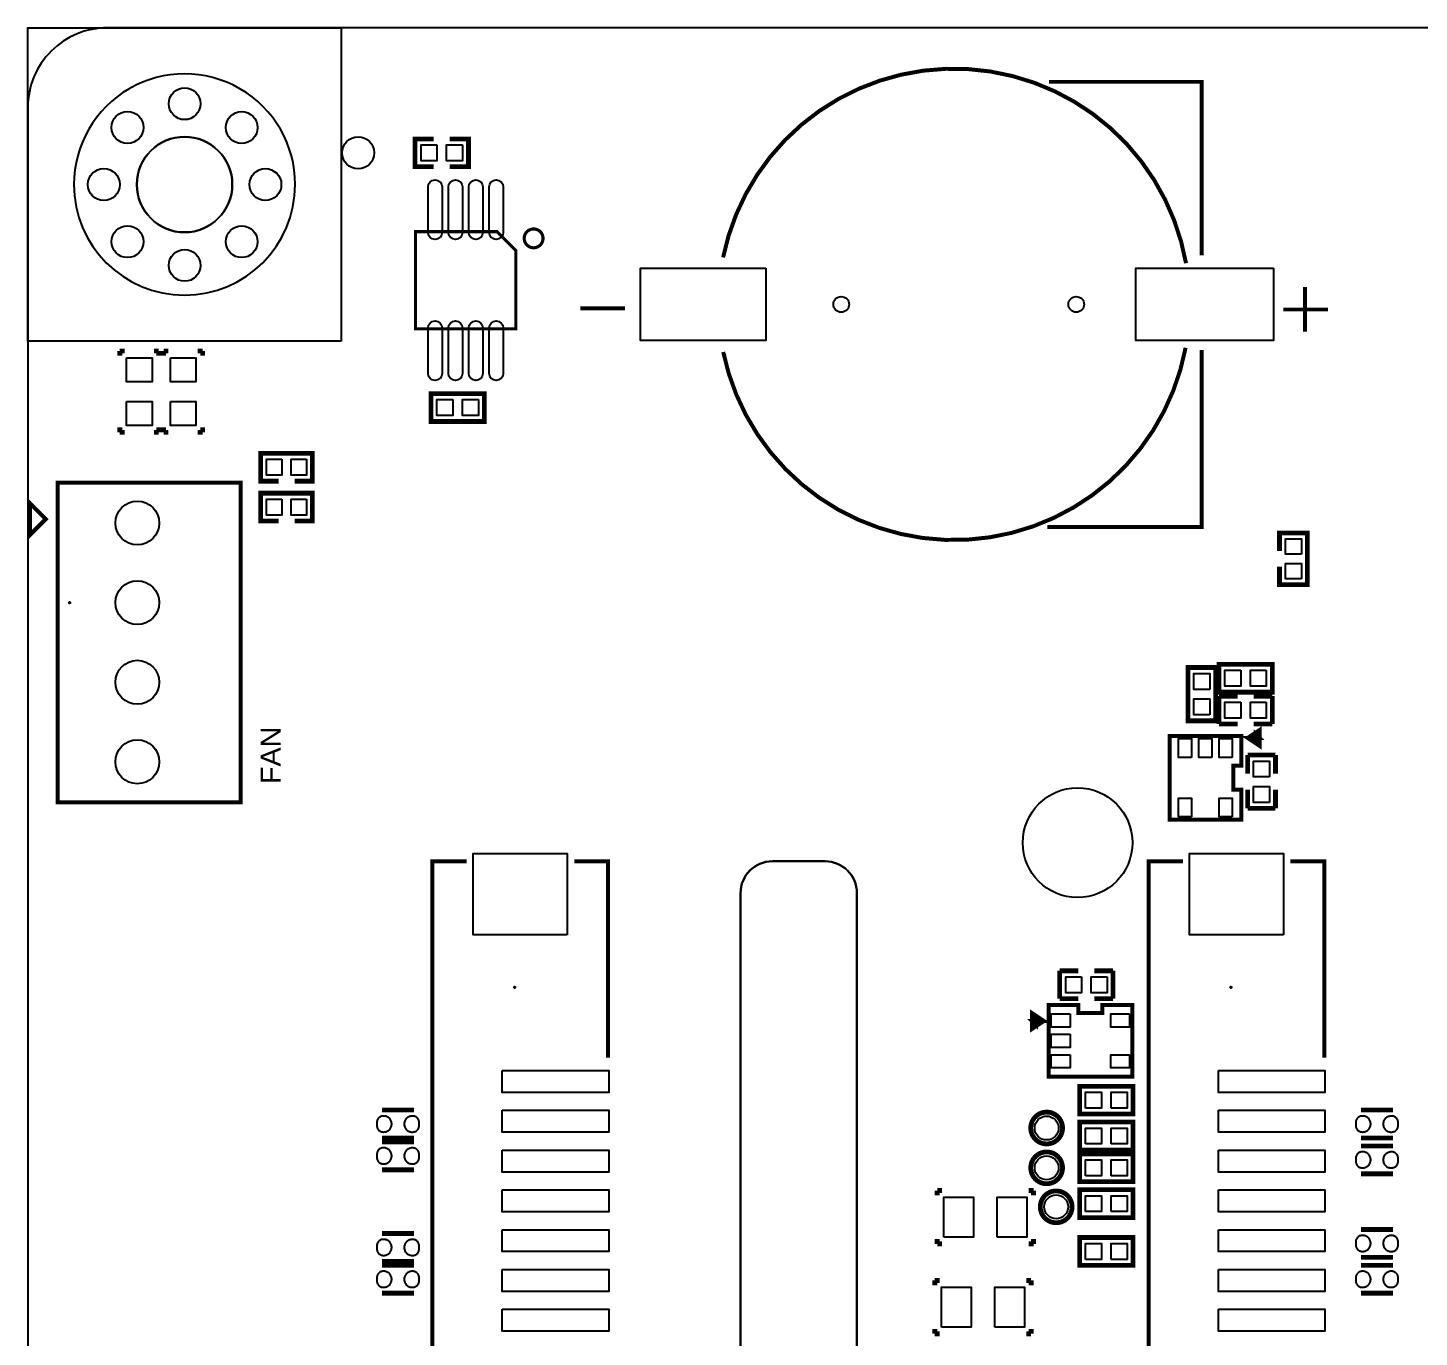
# Model space of a CAD drawing. Extents: x 0 to 103, y -4 to 106.
# Drawn here: x 0 to 44.4, y 58.22 to 100 of the extents above; entities that cross this region are included whole.
import ezdxf

# ---------------------------------------------------------------- set-up
doc = ezdxf.new("R2010")
doc.units = 0
for name, color, linetype in [('BG_OUTLINE', 254, 'CONTINUOUS'), ('PG_SILKSCREEN_TOP', 254, 'CONTINUOUS'), ('PIN_TOP', 80, 'CONTINUOUS')]:
    doc.layers.add(name, color=color, linetype=linetype)

msp = doc.modelspace()

# ---------------------------------------------------------------- linework, layer by layer
at = {"layer": 'BG_OUTLINE'}
for points in [[(2.54, 0), (97.460003, 0, 0.414214), (100.000003, 2.54), (100.000003, 97.460003, 0.414214), (97.460003, 100.000003), (2.54, 100.000003, 0.414214), (0, 97.460003), (0, 2.54, 0.414214), (2.54, 0)], [(6.52399, 94.999988, 1), (3.47599, 94.999988, 1), (6.52399, 94.999988)], [(22.7425, 36.284002), (22.7425, 72.392007, -0.414209), (23.7585, 73.408007)], [(23.7585, 73.408007), (25.441504, 73.408007, -0.414209), (26.457504, 72.392007), (26.457504, 36.284002)]]:
    msp.add_lwpolyline(points, format="xyb", dxfattribs=at)
msp.add_lwpolyline([(23.7585, 73.408007, 0.414209), (22.7425, 72.392007), (22.7425, 36.284002, 0.414214), (23.7585, 35.268002), (25.441504, 35.268002, 0.414214), (26.457504, 36.284002), (26.457504, 72.392007, 0.414209), (25.441504, 73.408007)], format="xyb", close=True, dxfattribs=at)
at = {"layer": 'PG_SILKSCREEN_TOP'}
msp.add_lwpolyline([(10.000005, 89.999998), (0, 89.999998), (0, 100.000003), (10.000005, 100.000003), (10.000005, 89.999998)], dxfattribs=at)
for points, const_width in [([(36.960099, 92.489401, 0.827804), (22.185884, 92.673399)], 0.127), ([(16.440099, 93.282999, 1.000005), (15.839897, 93.282999, 0.999995), (16.440099, 93.282999)], 0.100101), ([(22.190481, 89.658215, 0.822412), (36.946891, 89.792404)], 0.127), ([(33.02, 64.897, 1), (32.004, 64.897, 1), (33.02, 64.897)], 0.1524), ([(33.02, 63.627, 1), (32.004, 63.627, 1), (33.02, 63.627)], 0.1524), ([(33.3248, 62.3824, 1), (32.3088, 62.3824, 1), (33.3248, 62.3824)], 0.1524)]:
    msp.add_lwpolyline(points, format="xyb", dxfattribs=dict(at, const_width=const_width))
msp.add_lwpolyline([(8.53059, 94.999988, 1), (1.469415, 95.000013, 1), (8.53059, 94.999988)], format="xyb", dxfattribs=at)
for points, const_width in [([(37.4555, 92.73601), (37.4555, 98.27702), (32.583501, 98.27702)], 0.127), ([(12.954, 95.567449), (12.3571, 95.567449), (12.3571, 96.456449), (12.954, 96.456449)], 0.1524), ([(13.462, 96.456449), (14.06271, 96.456449), (14.06271, 95.567449), (13.46581, 95.567449)], 0.1524), ([(14.969998, 93.497908), (15.569895, 92.898011), (15.569895, 90.398092), (12.370105, 90.398092), (12.370105, 93.497908), (14.969998, 93.497908)], 0.100101), ([(40.758491, 90.306017), (40.758491, 91.735021)], 0.127), ([(17.629988, 91.052015), (19.058992, 91.052015)], 0.127), ([(40.063496, 91.013001), (41.4925, 91.013001)], 0.127), ([(3.0861, 89.6874), (2.9337, 89.6874)], 0.1524), ([(2.9337, 89.6874), (2.9337, 89.535)], 0.1524), ([(4.0259, 89.6874), (4.1783, 89.6874)], 0.1524), ([(4.1783, 89.6874), (4.1783, 89.535)], 0.1524), ([(4.4831, 89.6874), (4.3307, 89.6874)], 0.1524), ([(4.3307, 89.6874), (4.3307, 89.535)], 0.1524), ([(5.4229, 89.6874), (5.5753, 89.6874)], 0.1524), ([(5.5753, 89.6874), (5.5753, 89.535)], 0.1524), ([(32.530491, 84.076997), (37.4555, 84.076997), (37.4555, 89.717016)], 0.127), ([(12.8651, 87.439551), (12.8651, 88.328551), (14.5669, 88.328551), (14.5669, 87.439551), (12.8651, 87.439551)], 0.1524), ([(2.9337, 87.0966), (2.9337, 87.249)], 0.1524), ([(3.0861, 87.0966), (2.9337, 87.0966)], 0.1524), ([(4.0259, 87.0966), (4.1783, 87.0966)], 0.1524), ([(4.1783, 87.0966), (4.1783, 87.249)], 0.1524), ([(4.3307, 87.0966), (4.3307, 87.249)], 0.1524), ([(4.4831, 87.0966), (4.3307, 87.0966)], 0.1524), ([(5.4229, 87.0966), (5.5753, 87.0966)], 0.1524), ([(5.5753, 87.0966), (5.5753, 87.249)], 0.1524), ([(8.001, 85.534449), (7.4295, 85.534449), (7.4295, 86.423449), (9.0805, 86.423449), (9.0805, 85.534449), (8.509, 85.534449)], 0.1524), ([(0.9525, 85.49099), (0.9525, 75.29101), (6.792493, 75.29101), (6.792493, 85.49099), (0.9525, 85.49099)], 0.129997), ([(0.5715, 84.328), (0.0635, 84.836), (0.0635, 83.82), (0.5715, 84.328)], 0.129997), ([(8.001, 84.264449), (7.4295, 84.264449), (7.4295, 85.153449), (9.0805, 85.153449), (9.0805, 84.264449), (8.509, 84.264449)], 0.1524), ([(39.941449, 83.312), (39.941449, 83.8835), (40.830449, 83.8835), (40.830449, 82.2325), (39.941449, 82.2325), (39.941449, 82.804)], 0.1524), ([(37.0205, 79.5909), (37.9095, 79.5909), (37.9095, 77.8891), (37.0205, 77.8891), (37.0205, 79.5909)], 0.1524), ([(38.0111, 78.8035), (38.0111, 79.6925), (39.7129, 79.6925), (39.7129, 78.8035), (38.0111, 78.8035)], 0.1524), ([(38.608, 78.6765), (38.0111, 78.6765)], 0.1524), ([(38.0111, 78.6765), (38.0111, 77.7875)], 0.1524), ([(39.7129, 78.6765), (39.116, 78.6765)], 0.1524), ([(39.7129, 77.7875), (39.7129, 78.6765)], 0.1524), ([(38.0111, 77.7875), (38.608, 77.7875)], 0.1524), ([(38.9255, 77.343), (39.3065, 77.597), (39.3065, 77.089), (38.9255, 77.343), (39.3065, 77.343), (39.1795, 77.47), (39.1795, 77.216)], 0.127), ([(39.116, 77.7875), (39.7129, 77.7875)], 0.1524), ([(38.720801, 74.803), (38.720801, 75.692), (38.466801, 75.692), (38.466801, 76.454), (38.720801, 76.454), (38.720801, 77.4065), (36.434801, 77.4065), (36.434801, 74.7395), (38.720801, 74.7395), (38.720801, 74.803)], 0.127), ([(39.8145, 76.7969), (38.9255, 76.7969)], 0.1524), ([(38.9255, 76.7969), (38.9255, 76.2)], 0.1524), ([(39.8145, 76.2), (39.8145, 76.7969)], 0.1524), ([(38.9255, 75.692), (38.9255, 75.0951)], 0.1524), ([(39.8145, 75.0951), (39.8145, 75.692)], 0.1524), ([(38.9255, 75.0951), (39.8145, 75.0951)], 0.1524), ([(14.005001, 73.408007), (12.910007, 73.408007), (12.910007, 27.607997), (14.005001, 27.607997)], 0.129997), ([(18.509996, 67.145002), (18.509996, 73.408007), (17.434001, 73.408007)], 0.129997), ([(36.865001, 73.408007), (35.770007, 73.408007), (35.770007, 27.607997), (36.865001, 27.607997)], 0.129997), ([(41.369996, 67.145002), (41.369996, 73.408007), (40.294001, 73.408007)], 0.129997), ([(33.528, 69.9135), (32.9311, 69.9135)], 0.1524), ([(32.9311, 69.9135), (32.9311, 69.0245)], 0.1524), ([(34.6329, 69.9135), (34.036, 69.9135)], 0.1524), ([(34.6329, 69.0245), (34.6329, 69.9135)], 0.1524), ([(35.179, 68.819801), (34.29, 68.819801), (34.29, 68.565801), (33.528, 68.565801), (33.528, 68.819801), (32.5755, 68.819801), (32.5755, 66.533801), (35.2425, 66.533801), (35.2425, 68.819801), (35.179, 68.819801)], 0.127), ([(32.9311, 69.0245), (33.528, 69.0245)], 0.1524), ([(34.036, 69.0245), (34.6329, 69.0245)], 0.1524), ([(32.4231, 68.311801), (32.0421, 68.057801), (32.0421, 68.565801), (32.4231, 68.311801), (32.0421, 68.311801), (32.1691, 68.184801), (32.1691, 68.438801)], 0.127), ([(35.2679, 66.2305), (35.2679, 65.3415), (33.5661, 65.3415), (33.5661, 66.2305), (35.2679, 66.2305)], 0.1524), ([(11.303, 65.4685), (12.319, 65.4685)], 0.1524), ([(42.545, 65.4685), (43.561, 65.4685)], 0.1524), ([(35.2679, 65.0875), (35.2679, 64.1985), (33.5661, 64.1985), (33.5661, 65.0875), (35.2679, 65.0875)], 0.1524), ([(12.319, 64.5795), (11.303, 64.5795)], 0.1524), ([(11.303, 64.4525), (12.319, 64.4525)], 0.1524), ([(43.561, 64.5795), (42.545, 64.5795)], 0.1524), ([(42.545, 64.3255), (43.561, 64.3255)], 0.1524), ([(35.2679, 64.0715), (35.2679, 63.1825), (33.5661, 63.1825), (33.5661, 64.0715), (35.2679, 64.0715)], 0.1524), ([(12.319, 63.5635), (11.303, 63.5635)], 0.1524), ([(43.561, 63.4365), (42.545, 63.4365)], 0.1524), ([(29.0195, 62.9031), (29.0195, 62.7507)], 0.1524), ([(29.1719, 62.9031), (29.0195, 62.9031)], 0.1524), ([(32.0929, 62.9031), (31.9405, 62.9031)], 0.1524), ([(32.0929, 62.7507), (32.0929, 62.9031)], 0.1524), ([(35.2679, 62.9285), (35.2679, 62.0395), (33.5661, 62.0395), (33.5661, 62.9285), (35.2679, 62.9285)], 0.1524), ([(42.545, 61.6585), (43.561, 61.6585)], 0.1524), ([(11.303, 61.5315), (12.319, 61.5315)], 0.1524), ([(29.0195, 61.3537), (29.0195, 61.2013)], 0.1524), ([(29.0195, 61.2013), (29.1719, 61.2013)], 0.1524), ([(31.9405, 61.2013), (32.0929, 61.2013)], 0.1524), ([(32.0929, 61.2013), (32.0929, 61.3537)], 0.1524), ([(35.2679, 61.4045), (35.2679, 60.5155), (33.5661, 60.5155), (33.5661, 61.4045), (35.2679, 61.4045)], 0.1524), ([(43.561, 60.7695), (42.545, 60.7695)], 0.1524), ([(12.319, 60.6425), (11.303, 60.6425)], 0.1524), ([(11.303, 60.5155), (12.319, 60.5155)], 0.1524), ([(42.545, 60.5155), (43.561, 60.5155)], 0.1524), ([(28.9433, 60.0329), (28.9433, 59.8805)], 0.1524), ([(29.0957, 60.0329), (28.9433, 60.0329)], 0.1524), ([(32.0167, 60.0329), (31.8643, 60.0329)], 0.1524), ([(32.0167, 59.8805), (32.0167, 60.0329)], 0.1524), ([(12.319, 59.6265), (11.303, 59.6265)], 0.1524), ([(43.561, 59.6265), (42.545, 59.6265)], 0.1524), ([(28.9433, 58.4835), (28.9433, 58.3311)], 0.1524), ([(28.9433, 58.3311), (29.0957, 58.3311)], 0.1524), ([(31.8643, 58.3311), (32.0167, 58.3311)], 0.1524), ([(32.0167, 58.3311), (32.0167, 58.4835)], 0.1524)]:
    msp.add_lwpolyline(points, dxfattribs=dict(at, const_width=const_width))
at = {"layer": 'PIN_TOP'}
for points in [[(13.0556, 96.265949), (13.0556, 95.757949), (12.5476, 95.757949), (12.5476, 96.265949)], [(13.8684, 96.265949), (13.8684, 95.757949), (13.3604, 95.757949), (13.3604, 96.265949)], [(23.555477, 92.327006), (23.555477, 90.027011), (19.555485, 90.027011), (19.555485, 92.327006)], [(39.755496, 92.327006), (39.755496, 90.027011), (35.355505, 90.027011), (35.355505, 92.327006)], [(3.1496, 89.4715), (3.9624, 89.4715), (3.9624, 88.7095), (3.1496, 88.7095)], [(4.5466, 89.4715), (5.3594, 89.4715), (5.3594, 88.7095), (4.5466, 88.7095)], [(3.1496, 88.0745), (3.9624, 88.0745), (3.9624, 87.3125), (3.1496, 87.3125)], [(4.5466, 88.0745), (5.3594, 88.0745), (5.3594, 87.3125), (4.5466, 87.3125)], [(13.5636, 88.138051), (13.5636, 87.630051), (13.0556, 87.630051), (13.0556, 88.138051)], [(14.3764, 88.138051), (14.3764, 87.630051), (13.8684, 87.630051), (13.8684, 88.138051)], [(8.1026, 86.232949), (8.1026, 85.724949), (7.62, 85.724949), (7.62, 86.232949)], [(8.89, 86.232949), (8.89, 85.724949), (8.4074, 85.724949), (8.4074, 86.232949)], [(8.1026, 84.962949), (8.1026, 84.454949), (7.62, 84.454949), (7.62, 84.962949)], [(8.89, 84.962949), (8.89, 84.454949), (8.4074, 84.454949), (8.4074, 84.962949)], [(40.639949, 83.2104), (40.131949, 83.2104), (40.131949, 83.693), (40.639949, 83.693)], [(40.639949, 82.423), (40.131949, 82.423), (40.131949, 82.9056), (40.639949, 82.9056)], [(38.7096, 79.502), (38.7096, 78.994), (38.2016, 78.994), (38.2016, 79.502)], [(39.5224, 79.502), (39.5224, 78.994), (39.0144, 78.994), (39.0144, 79.502)], [(37.719, 78.8924), (37.211, 78.8924), (37.211, 79.4004), (37.719, 79.4004)], [(37.719, 78.0796), (37.211, 78.0796), (37.211, 78.5876), (37.719, 78.5876)], [(38.7096, 78.486), (38.7096, 77.978), (38.2016, 77.978), (38.2016, 78.486)], [(39.5224, 78.486), (39.5224, 77.978), (39.0144, 77.978), (39.0144, 78.486)], [(37.137785, 76.72291), (36.717796, 76.72291), (36.717796, 77.322909), (37.137785, 77.322909)], [(37.787796, 76.72291), (37.367807, 76.72291), (37.367807, 77.322909), (37.787796, 77.322909)], [(38.437807, 76.72291), (38.017818, 76.72291), (38.017818, 77.322909), (38.437807, 77.322909)], [(39.624, 76.0984), (39.116, 76.0984), (39.116, 76.6064), (39.624, 76.6064)], [(39.624, 75.2856), (39.116, 75.2856), (39.116, 75.7936), (39.624, 75.7936)], [(37.137785, 74.823091), (36.717796, 74.823091), (36.717796, 75.42309), (37.137785, 75.42309)], [(38.437807, 74.823091), (38.017818, 74.823091), (38.017818, 75.42309), (38.437807, 75.42309)], [(17.209999, 71.057999), (14.210005, 71.057999), (14.210005, 73.657993), (17.209999, 73.657993)], [(40.069999, 71.057999), (37.070005, 71.057999), (37.070005, 73.657993), (40.069999, 73.657993)], [(33.6296, 69.723), (33.6296, 69.215), (33.1216, 69.215), (33.1216, 69.723)], [(34.4424, 69.723), (34.4424, 69.215), (33.9344, 69.215), (33.9344, 69.723)], [(33.25909, 68.536807), (33.25909, 68.116818), (32.659091, 68.116818), (32.659091, 68.536807)], [(35.158909, 68.536807), (35.158909, 68.116818), (34.55891, 68.116818), (34.55891, 68.536807)], [(33.25909, 67.886796), (33.25909, 67.466807), (32.659091, 67.466807), (32.659091, 67.886796)], [(33.25909, 67.236784), (33.25909, 66.816795), (32.659091, 66.816795), (32.659091, 67.236784)], [(35.158909, 67.236784), (35.158909, 66.816795), (34.55891, 66.816795), (34.55891, 67.236784)], [(15.134996, 66.733001), (18.53499, 66.733001), (18.53499, 66.033002), (15.134996, 66.033002)], [(37.994996, 66.733001), (41.39499, 66.733001), (41.39499, 66.033002), (37.994996, 66.033002)], [(33.7566, 65.532), (33.7566, 66.04), (34.2646, 66.04), (34.2646, 65.532)], [(34.5694, 65.532), (34.5694, 66.04), (35.0774, 66.04), (35.0774, 65.532)], [(11.328502, 64.770305), (11.352606, 64.769009), (11.376508, 64.770305), (11.400307, 64.773302), (11.424006, 64.778611), (11.446789, 64.786307), (11.468913, 64.795705), (11.489995, 64.807109), (11.510112, 64.820292), (11.528908, 64.835507), (11.546408, 64.851991), (11.562105, 64.870305), (11.576101, 64.889888), (11.587505, 64.912697), (11.5967, 64.936599), (11.603507, 64.961287), (11.60841, 64.986408), (11.610594, 65.011808), (11.610594, 65.037208), (11.60841, 65.062608), (11.603507, 65.087805), (11.5967, 65.112392), (11.587505, 65.136293), (11.576101, 65.159103), (11.562613, 65.178889), (11.547399, 65.197507), (11.530406, 65.2145), (11.51161, 65.229689), (11.491798, 65.243202), (11.470411, 65.254607), (11.448313, 65.264005), (11.425504, 65.271091), (11.401908, 65.275993), (11.378006, 65.278508), (11.353902, 65.278787), (11.332007, 65.278991), (11.310391, 65.276705), (11.289106, 65.272412), (11.268507, 65.265808), (11.24839, 65.256893), (11.229594, 65.246199), (11.212093, 65.233499), (11.195888, 65.219097), (11.181105, 65.202791), (11.168405, 65.18529), (11.157509, 65.166494), (11.148593, 65.146707), (11.141812, 65.125905), (11.137392, 65.104493), (11.135208, 65.082903), (11.135208, 64.966291), (11.137189, 64.945006), (11.141812, 64.923899), (11.14839, 64.903401), (11.157001, 64.883792), (11.167694, 64.864996), (11.180089, 64.847495), (11.194313, 64.831493), (11.21029, 64.81699), (11.227613, 64.80429), (11.246206, 64.793393), (11.265713, 64.784199), (11.286007, 64.777391), (11.307089, 64.772794)], [(12.293498, 65.277695), (12.269394, 65.278991), (12.245492, 65.277695), (12.221693, 65.274698), (12.197994, 65.269389), (12.175211, 65.261693), (12.153087, 65.252295), (12.132005, 65.240891), (12.111888, 65.227708), (12.093092, 65.212493), (12.075592, 65.196009), (12.059895, 65.177695), (12.045899, 65.158112), (12.034495, 65.135303), (12.0253, 65.111401), (12.018493, 65.086713), (12.01359, 65.061592), (12.011406, 65.036192), (12.011406, 65.010792), (12.01359, 64.985392), (12.018493, 64.960195), (12.0253, 64.935608), (12.034495, 64.911707), (12.045899, 64.888897), (12.059387, 64.869111), (12.074601, 64.850493), (12.091594, 64.8335), (12.11039, 64.818311), (12.130202, 64.804798), (12.151589, 64.793393), (12.173687, 64.783995), (12.196496, 64.776909), (12.220092, 64.772007), (12.243994, 64.769492), (12.268098, 64.769213), (12.289993, 64.769009), (12.311609, 64.771295), (12.332894, 64.775588), (12.353493, 64.782192), (12.37361, 64.791107), (12.392406, 64.801801), (12.409907, 64.814501), (12.426112, 64.828903), (12.440895, 64.845209), (12.453595, 64.86271), (12.464491, 64.881506), (12.473407, 64.901293), (12.480188, 64.922095), (12.484608, 64.943507), (12.486792, 64.965097), (12.486792, 65.081709), (12.484811, 65.102994), (12.480188, 65.124101), (12.47361, 65.144599), (12.464999, 65.164208), (12.454306, 65.183004), (12.441911, 65.200505), (12.427687, 65.216507), (12.41171, 65.23101), (12.394387, 65.24371), (12.375794, 65.254607), (12.356287, 65.263801), (12.335993, 65.270609), (12.314911, 65.275206)], [(15.134996, 65.463001), (18.53499, 65.463001), (18.53499, 64.763002), (15.134996, 64.763002)], [(37.994996, 65.463001), (41.39499, 65.463001), (41.39499, 64.763002), (37.994996, 64.763002)], [(42.570502, 64.770305), (42.594606, 64.769009), (42.618508, 64.770305), (42.642307, 64.773302), (42.666006, 64.778611), (42.688789, 64.786307), (42.710913, 64.795705), (42.731995, 64.807109), (42.752112, 64.820292), (42.770908, 64.835507), (42.788408, 64.851991), (42.804105, 64.870305), (42.818101, 64.889888), (42.829505, 64.912697), (42.8387, 64.936599), (42.845507, 64.961287), (42.85041, 64.986408), (42.852594, 65.011808), (42.852594, 65.037208), (42.85041, 65.062608), (42.845507, 65.087805), (42.8387, 65.112392), (42.829505, 65.136293), (42.818101, 65.159103), (42.804613, 65.178889), (42.789399, 65.197507), (42.772406, 65.2145), (42.75361, 65.229689), (42.733798, 65.243202), (42.712411, 65.254607), (42.690313, 65.264005), (42.667504, 65.271091), (42.643908, 65.275993), (42.620006, 65.278508), (42.595902, 65.278787), (42.574007, 65.278991), (42.552391, 65.276705), (42.531106, 65.272412), (42.510507, 65.265808), (42.49039, 65.256893), (42.471594, 65.246199), (42.454093, 65.233499), (42.437888, 65.219097), (42.423105, 65.202791), (42.410405, 65.18529), (42.399509, 65.166494), (42.390593, 65.146707), (42.383812, 65.125905), (42.379392, 65.104493), (42.377208, 65.082903), (42.377208, 64.966291), (42.379189, 64.945006), (42.383812, 64.923899), (42.39039, 64.903401), (42.399001, 64.883792), (42.409694, 64.864996), (42.422089, 64.847495), (42.436313, 64.831493), (42.45229, 64.81699), (42.469613, 64.80429), (42.488206, 64.793393), (42.507713, 64.784199), (42.528007, 64.777391), (42.549089, 64.772794)], [(43.535498, 65.277695), (43.511394, 65.278991), (43.487492, 65.277695), (43.463693, 65.274698), (43.439994, 65.269389), (43.417211, 65.261693), (43.395087, 65.252295), (43.374005, 65.240891), (43.353888, 65.227708), (43.335092, 65.212493), (43.317592, 65.196009), (43.301895, 65.177695), (43.287899, 65.158112), (43.276495, 65.135303), (43.2673, 65.111401), (43.260493, 65.086713), (43.25559, 65.061592), (43.253406, 65.036192), (43.253406, 65.010792), (43.25559, 64.985392), (43.260493, 64.960195), (43.2673, 64.935608), (43.276495, 64.911707), (43.287899, 64.888897), (43.301387, 64.869111), (43.316601, 64.850493), (43.333594, 64.8335), (43.35239, 64.818311), (43.372202, 64.804798), (43.393589, 64.793393), (43.415687, 64.783995), (43.438496, 64.776909), (43.462092, 64.772007), (43.485994, 64.769492), (43.510098, 64.769213), (43.531993, 64.769009), (43.553609, 64.771295), (43.574894, 64.775588), (43.595493, 64.782192), (43.61561, 64.791107), (43.634406, 64.801801), (43.651907, 64.814501), (43.668112, 64.828903), (43.682895, 64.845209), (43.695595, 64.86271), (43.706491, 64.881506), (43.715407, 64.901293), (43.722188, 64.922095), (43.726608, 64.943507), (43.728792, 64.965097), (43.728792, 65.081709), (43.726811, 65.102994), (43.722188, 65.124101), (43.71561, 65.144599), (43.706999, 65.164208), (43.696306, 65.183004), (43.683911, 65.200505), (43.669687, 65.216507), (43.65371, 65.23101), (43.636387, 65.24371), (43.617794, 65.254607), (43.598287, 65.263801), (43.577993, 65.270609), (43.556911, 65.275206)], [(33.7566, 64.389), (33.7566, 64.897), (34.2646, 64.897), (34.2646, 64.389)], [(34.5694, 64.389), (34.5694, 64.897), (35.0774, 64.897), (35.0774, 64.389)], [(11.328502, 63.754305), (11.352606, 63.753009), (11.376508, 63.754305), (11.400307, 63.757302), (11.424006, 63.762611), (11.446789, 63.770307), (11.468913, 63.779705), (11.489995, 63.791109), (11.510112, 63.804292), (11.528908, 63.819507), (11.546408, 63.835991), (11.562105, 63.854305), (11.576101, 63.873888), (11.587505, 63.896697), (11.5967, 63.920599), (11.603507, 63.945287), (11.60841, 63.970408), (11.610594, 63.995808), (11.610594, 64.021208), (11.60841, 64.046608), (11.603507, 64.071805), (11.5967, 64.096392), (11.587505, 64.120293), (11.576101, 64.143103), (11.562613, 64.162889), (11.547399, 64.181507), (11.530406, 64.1985), (11.51161, 64.213689), (11.491798, 64.227202), (11.470411, 64.238607), (11.448313, 64.248005), (11.425504, 64.255091), (11.401908, 64.259993), (11.378006, 64.262508), (11.353902, 64.262787), (11.332007, 64.262991), (11.310391, 64.260705), (11.289106, 64.256412), (11.268507, 64.249808), (11.24839, 64.240893), (11.229594, 64.230199), (11.212093, 64.217499), (11.195888, 64.203097), (11.181105, 64.186791), (11.168405, 64.16929), (11.157509, 64.150494), (11.148593, 64.130707), (11.141812, 64.109905), (11.137392, 64.088493), (11.135208, 64.066903), (11.135208, 63.950291), (11.137189, 63.929006), (11.141812, 63.907899), (11.14839, 63.887401), (11.157001, 63.867792), (11.167694, 63.848996), (11.180089, 63.831495), (11.194313, 63.815493), (11.21029, 63.80099), (11.227613, 63.78829), (11.246206, 63.777393), (11.265713, 63.768199), (11.286007, 63.761391), (11.307089, 63.756794)], [(12.293498, 64.261695), (12.269394, 64.262991), (12.245492, 64.261695), (12.221693, 64.258698), (12.197994, 64.253389), (12.175211, 64.245693), (12.153087, 64.236295), (12.132005, 64.224891), (12.111888, 64.211708), (12.093092, 64.196493), (12.075592, 64.180009), (12.059895, 64.161695), (12.045899, 64.142112), (12.034495, 64.119303), (12.0253, 64.095401), (12.018493, 64.070713), (12.01359, 64.045592), (12.011406, 64.020192), (12.011406, 63.994792), (12.01359, 63.969392), (12.018493, 63.944195), (12.0253, 63.919608), (12.034495, 63.895707), (12.045899, 63.872897), (12.059387, 63.853111), (12.074601, 63.834493), (12.091594, 63.8175), (12.11039, 63.802311), (12.130202, 63.788798), (12.151589, 63.777393), (12.173687, 63.767995), (12.196496, 63.760909), (12.220092, 63.756007), (12.243994, 63.753492), (12.268098, 63.753213), (12.289993, 63.753009), (12.311609, 63.755295), (12.332894, 63.759588), (12.353493, 63.766192), (12.37361, 63.775107), (12.392406, 63.785801), (12.409907, 63.798501), (12.426112, 63.812903), (12.440895, 63.829209), (12.453595, 63.84671), (12.464491, 63.865506), (12.473407, 63.885293), (12.480188, 63.906095), (12.484608, 63.927507), (12.486792, 63.949097), (12.486792, 64.065709), (12.484811, 64.086994), (12.480188, 64.108101), (12.47361, 64.128599), (12.464999, 64.148208), (12.454306, 64.167004), (12.441911, 64.184505), (12.427687, 64.200507), (12.41171, 64.21501), (12.394387, 64.22771), (12.375794, 64.238607), (12.356287, 64.247801), (12.335993, 64.254609), (12.314911, 64.259206)], [(15.134996, 64.193001), (18.53499, 64.193001), (18.53499, 63.493002), (15.134996, 63.493002)], [(37.994996, 64.193001), (41.39499, 64.193001), (41.39499, 63.493002), (37.994996, 63.493002)], [(42.570502, 63.627305), (42.594606, 63.626009), (42.618508, 63.627305), (42.642307, 63.630302), (42.666006, 63.635611), (42.688789, 63.643307), (42.710913, 63.652705), (42.731995, 63.664109), (42.752112, 63.677292), (42.770908, 63.692507), (42.788408, 63.708991), (42.804105, 63.727305), (42.818101, 63.746888), (42.829505, 63.769697), (42.8387, 63.793599), (42.845507, 63.818287), (42.85041, 63.843408), (42.852594, 63.868808), (42.852594, 63.894208), (42.85041, 63.919608), (42.845507, 63.944805), (42.8387, 63.969392), (42.829505, 63.993293), (42.818101, 64.016103), (42.804613, 64.035889), (42.789399, 64.054507), (42.772406, 64.0715), (42.75361, 64.086689), (42.733798, 64.100202), (42.712411, 64.111607), (42.690313, 64.121005), (42.667504, 64.128091), (42.643908, 64.132993), (42.620006, 64.135508), (42.595902, 64.135787), (42.574007, 64.135991), (42.552391, 64.133705), (42.531106, 64.129412), (42.510507, 64.122808), (42.49039, 64.113893), (42.471594, 64.103199), (42.454093, 64.090499), (42.437888, 64.076097), (42.423105, 64.059791), (42.410405, 64.04229), (42.399509, 64.023494), (42.390593, 64.003707), (42.383812, 63.982905), (42.379392, 63.961493), (42.377208, 63.939903), (42.377208, 63.823291), (42.379189, 63.802006), (42.383812, 63.780899), (42.39039, 63.760401), (42.399001, 63.740792), (42.409694, 63.721996), (42.422089, 63.704495), (42.436313, 63.688493), (42.45229, 63.67399), (42.469613, 63.66129), (42.488206, 63.650393), (42.507713, 63.641199), (42.528007, 63.634391), (42.549089, 63.629794)], [(43.535498, 64.134695), (43.511394, 64.135991), (43.487492, 64.134695), (43.463693, 64.131698), (43.439994, 64.126389), (43.417211, 64.118693), (43.395087, 64.109295), (43.374005, 64.097891), (43.353888, 64.084708), (43.335092, 64.069493), (43.317592, 64.053009), (43.301895, 64.034695), (43.287899, 64.015112), (43.276495, 63.992303), (43.2673, 63.968401), (43.260493, 63.943713), (43.25559, 63.918592), (43.253406, 63.893192), (43.253406, 63.867792), (43.25559, 63.842392), (43.260493, 63.817195), (43.2673, 63.792608), (43.276495, 63.768707), (43.287899, 63.745897), (43.301387, 63.726111), (43.316601, 63.707493), (43.333594, 63.6905), (43.35239, 63.675311), (43.372202, 63.661798), (43.393589, 63.650393), (43.415687, 63.640995), (43.438496, 63.633909), (43.462092, 63.629007), (43.485994, 63.626492), (43.510098, 63.626213), (43.531993, 63.626009), (43.553609, 63.628295), (43.574894, 63.632588), (43.595493, 63.639192), (43.61561, 63.648107), (43.634406, 63.658801), (43.651907, 63.671501), (43.668112, 63.685903), (43.682895, 63.702209), (43.695595, 63.71971), (43.706491, 63.738506), (43.715407, 63.758293), (43.722188, 63.779095), (43.726608, 63.800507), (43.728792, 63.822097), (43.728792, 63.938709), (43.726811, 63.959994), (43.722188, 63.981101), (43.71561, 64.001599), (43.706999, 64.021208), (43.696306, 64.040004), (43.683911, 64.057505), (43.669687, 64.073507), (43.65371, 64.08801), (43.636387, 64.10071), (43.617794, 64.111607), (43.598287, 64.120801), (43.577993, 64.127609), (43.556911, 64.132206)], [(33.7566, 63.373), (33.7566, 63.881), (34.2646, 63.881), (34.2646, 63.373)], [(34.5694, 63.373), (34.5694, 63.881), (35.0774, 63.881), (35.0774, 63.373)], [(15.134996, 62.923001), (18.53499, 62.923001), (18.53499, 62.223002), (15.134996, 62.223002)], [(29.2354, 61.4172), (29.2354, 62.6872), (30.1752, 62.6872), (30.1752, 61.4172)], [(30.9372, 61.4172), (30.9372, 62.6872), (31.877, 62.6872), (31.877, 61.4172)], [(33.7566, 62.23), (33.7566, 62.738), (34.2646, 62.738), (34.2646, 62.23)], [(34.5694, 62.23), (34.5694, 62.738), (35.0774, 62.738), (35.0774, 62.23)], [(37.994996, 62.923001), (41.39499, 62.923001), (41.39499, 62.223002), (37.994996, 62.223002)], [(11.328502, 60.833305), (11.352606, 60.832009), (11.376508, 60.833305), (11.400307, 60.836302), (11.424006, 60.841611), (11.446789, 60.849307), (11.468913, 60.858705), (11.489995, 60.870109), (11.510112, 60.883292), (11.528908, 60.898507), (11.546408, 60.914991), (11.562105, 60.933305), (11.576101, 60.952888), (11.587505, 60.975697), (11.5967, 60.999599), (11.603507, 61.024287), (11.60841, 61.049408), (11.610594, 61.074808), (11.610594, 61.100208), (11.60841, 61.125608), (11.603507, 61.150805), (11.5967, 61.175392), (11.587505, 61.199293), (11.576101, 61.222103), (11.562613, 61.241889), (11.547399, 61.260507), (11.530406, 61.2775), (11.51161, 61.292689), (11.491798, 61.306202), (11.470411, 61.317607), (11.448313, 61.327005), (11.425504, 61.334091), (11.401908, 61.338993), (11.378006, 61.341508), (11.353902, 61.341787), (11.332007, 61.341991), (11.310391, 61.339705), (11.289106, 61.335412), (11.268507, 61.328808), (11.24839, 61.319893), (11.229594, 61.309199), (11.212093, 61.296499), (11.195888, 61.282097), (11.181105, 61.265791), (11.168405, 61.24829), (11.157509, 61.229494), (11.148593, 61.209707), (11.141812, 61.188905), (11.137392, 61.167493), (11.135208, 61.145903), (11.135208, 61.029291), (11.137189, 61.008006), (11.141812, 60.986899), (11.14839, 60.966401), (11.157001, 60.946792), (11.167694, 60.927996), (11.180089, 60.910495), (11.194313, 60.894493), (11.21029, 60.87999), (11.227613, 60.86729), (11.246206, 60.856393), (11.265713, 60.847199), (11.286007, 60.840391), (11.307089, 60.835794)], [(12.293498, 61.340695), (12.269394, 61.341991), (12.245492, 61.340695), (12.221693, 61.337698), (12.197994, 61.332389), (12.175211, 61.324693), (12.153087, 61.315295), (12.132005, 61.303891), (12.111888, 61.290708), (12.093092, 61.275493), (12.075592, 61.259009), (12.059895, 61.240695), (12.045899, 61.221112), (12.034495, 61.198303), (12.0253, 61.174401), (12.018493, 61.149713), (12.01359, 61.124592), (12.011406, 61.099192), (12.011406, 61.073792), (12.01359, 61.048392), (12.018493, 61.023195), (12.0253, 60.998608), (12.034495, 60.974707), (12.045899, 60.951897), (12.059387, 60.932111), (12.074601, 60.913493), (12.091594, 60.8965), (12.11039, 60.881311), (12.130202, 60.867798), (12.151589, 60.856393), (12.173687, 60.846995), (12.196496, 60.839909), (12.220092, 60.835007), (12.243994, 60.832492), (12.268098, 60.832213), (12.289993, 60.832009), (12.311609, 60.834295), (12.332894, 60.838588), (12.353493, 60.845192), (12.37361, 60.854107), (12.392406, 60.864801), (12.409907, 60.877501), (12.426112, 60.891903), (12.440895, 60.908209), (12.453595, 60.92571), (12.464491, 60.944506), (12.473407, 60.964293), (12.480188, 60.985095), (12.484608, 61.006507), (12.486792, 61.028097), (12.486792, 61.144709), (12.484811, 61.165994), (12.480188, 61.187101), (12.47361, 61.207599), (12.464999, 61.227208), (12.454306, 61.246004), (12.441911, 61.263505), (12.427687, 61.279507), (12.41171, 61.29401), (12.394387, 61.30671), (12.375794, 61.317607), (12.356287, 61.326801), (12.335993, 61.333609), (12.314911, 61.338206)], [(15.134996, 61.653001), (18.53499, 61.653001), (18.53499, 60.953002), (15.134996, 60.953002)], [(37.994996, 61.653001), (41.39499, 61.653001), (41.39499, 60.953002), (37.994996, 60.953002)], [(42.570502, 60.960305), (42.594606, 60.959009), (42.618508, 60.960305), (42.642307, 60.963302), (42.666006, 60.968611), (42.688789, 60.976307), (42.710913, 60.985705), (42.731995, 60.997109), (42.752112, 61.010292), (42.770908, 61.025507), (42.788408, 61.041991), (42.804105, 61.060305), (42.818101, 61.079888), (42.829505, 61.102697), (42.8387, 61.126599), (42.845507, 61.151287), (42.85041, 61.176408), (42.852594, 61.201808), (42.852594, 61.227208), (42.85041, 61.252608), (42.845507, 61.277805), (42.8387, 61.302392), (42.829505, 61.326293), (42.818101, 61.349103), (42.804613, 61.368889), (42.789399, 61.387507), (42.772406, 61.4045), (42.75361, 61.419689), (42.733798, 61.433202), (42.712411, 61.444607), (42.690313, 61.454005), (42.667504, 61.461091), (42.643908, 61.465993), (42.620006, 61.468508), (42.595902, 61.468787), (42.574007, 61.468991), (42.552391, 61.466705), (42.531106, 61.462412), (42.510507, 61.455808), (42.49039, 61.446893), (42.471594, 61.436199), (42.454093, 61.423499), (42.437888, 61.409097), (42.423105, 61.392791), (42.410405, 61.37529), (42.399509, 61.356494), (42.390593, 61.336707), (42.383812, 61.315905), (42.379392, 61.294493), (42.377208, 61.272903), (42.377208, 61.156291), (42.379189, 61.135006), (42.383812, 61.113899), (42.39039, 61.093401), (42.399001, 61.073792), (42.409694, 61.054996), (42.422089, 61.037495), (42.436313, 61.021493), (42.45229, 61.00699), (42.469613, 60.99429), (42.488206, 60.983393), (42.507713, 60.974199), (42.528007, 60.967391), (42.549089, 60.962794)], [(43.535498, 61.467695), (43.511394, 61.468991), (43.487492, 61.467695), (43.463693, 61.464698), (43.439994, 61.459389), (43.417211, 61.451693), (43.395087, 61.442295), (43.374005, 61.430891), (43.353888, 61.417708), (43.335092, 61.402493), (43.317592, 61.386009), (43.301895, 61.367695), (43.287899, 61.348112), (43.276495, 61.325303), (43.2673, 61.301401), (43.260493, 61.276713), (43.25559, 61.251592), (43.253406, 61.226192), (43.253406, 61.200792), (43.25559, 61.175392), (43.260493, 61.150195), (43.2673, 61.125608), (43.276495, 61.101707), (43.287899, 61.078897), (43.301387, 61.059111), (43.316601, 61.040493), (43.333594, 61.0235), (43.35239, 61.008311), (43.372202, 60.994798), (43.393589, 60.983393), (43.415687, 60.973995), (43.438496, 60.966909), (43.462092, 60.962007), (43.485994, 60.959492), (43.510098, 60.959213), (43.531993, 60.959009), (43.553609, 60.961295), (43.574894, 60.965588), (43.595493, 60.972192), (43.61561, 60.981107), (43.634406, 60.991801), (43.651907, 61.004501), (43.668112, 61.018903), (43.682895, 61.035209), (43.695595, 61.05271), (43.706491, 61.071506), (43.715407, 61.091293), (43.722188, 61.112095), (43.726608, 61.133507), (43.728792, 61.155097), (43.728792, 61.271709), (43.726811, 61.292994), (43.722188, 61.314101), (43.71561, 61.334599), (43.706999, 61.354208), (43.696306, 61.373004), (43.683911, 61.390505), (43.669687, 61.406507), (43.65371, 61.42101), (43.636387, 61.43371), (43.617794, 61.444607), (43.598287, 61.453801), (43.577993, 61.460609), (43.556911, 61.465206)], [(33.7566, 60.706), (33.7566, 61.214), (34.2646, 61.214), (34.2646, 60.706)], [(34.5694, 60.706), (34.5694, 61.214), (35.0774, 61.214), (35.0774, 60.706)], [(11.328502, 59.817305), (11.352606, 59.816009), (11.376508, 59.817305), (11.400307, 59.820302), (11.424006, 59.825611), (11.446789, 59.833307), (11.468913, 59.842705), (11.489995, 59.854109), (11.510112, 59.867292), (11.528908, 59.882507), (11.546408, 59.898991), (11.562105, 59.917305), (11.576101, 59.936888), (11.587505, 59.959697), (11.5967, 59.983599), (11.603507, 60.008287), (11.60841, 60.033408), (11.610594, 60.058808), (11.610594, 60.084208), (11.60841, 60.109608), (11.603507, 60.134805), (11.5967, 60.159392), (11.587505, 60.183293), (11.576101, 60.206103), (11.562613, 60.225889), (11.547399, 60.244507), (11.530406, 60.2615), (11.51161, 60.276689), (11.491798, 60.290202), (11.470411, 60.301607), (11.448313, 60.311005), (11.425504, 60.318091), (11.401908, 60.322993), (11.378006, 60.325508), (11.353902, 60.325787), (11.332007, 60.325991), (11.310391, 60.323705), (11.289106, 60.319412), (11.268507, 60.312808), (11.24839, 60.303893), (11.229594, 60.293199), (11.212093, 60.280499), (11.195888, 60.266097), (11.181105, 60.249791), (11.168405, 60.23229), (11.157509, 60.213494), (11.148593, 60.193707), (11.141812, 60.172905), (11.137392, 60.151493), (11.135208, 60.129903), (11.135208, 60.013291), (11.137189, 59.992006), (11.141812, 59.970899), (11.14839, 59.950401), (11.157001, 59.930792), (11.167694, 59.911996), (11.180089, 59.894495), (11.194313, 59.878493), (11.21029, 59.86399), (11.227613, 59.85129), (11.246206, 59.840393), (11.265713, 59.831199), (11.286007, 59.824391), (11.307089, 59.819794)], [(12.293498, 60.324695), (12.269394, 60.325991), (12.245492, 60.324695), (12.221693, 60.321698), (12.197994, 60.316389), (12.175211, 60.308693), (12.153087, 60.299295), (12.132005, 60.287891), (12.111888, 60.274708), (12.093092, 60.259493), (12.075592, 60.243009), (12.059895, 60.224695), (12.045899, 60.205112), (12.034495, 60.182303), (12.0253, 60.158401), (12.018493, 60.133713), (12.01359, 60.108592), (12.011406, 60.083192), (12.011406, 60.057792), (12.01359, 60.032392), (12.018493, 60.007195), (12.0253, 59.982608), (12.034495, 59.958707), (12.045899, 59.935897), (12.059387, 59.916111), (12.074601, 59.897493), (12.091594, 59.8805), (12.11039, 59.865311), (12.130202, 59.851798), (12.151589, 59.840393), (12.173687, 59.830995), (12.196496, 59.823909), (12.220092, 59.819007), (12.243994, 59.816492), (12.268098, 59.816213), (12.289993, 59.816009), (12.311609, 59.818295), (12.332894, 59.822588), (12.353493, 59.829192), (12.37361, 59.838107), (12.392406, 59.848801), (12.409907, 59.861501), (12.426112, 59.875903), (12.440895, 59.892209), (12.453595, 59.90971), (12.464491, 59.928506), (12.473407, 59.948293), (12.480188, 59.969095), (12.484608, 59.990507), (12.486792, 60.012097), (12.486792, 60.128709), (12.484811, 60.149994), (12.480188, 60.171101), (12.47361, 60.191599), (12.464999, 60.211208), (12.454306, 60.230004), (12.441911, 60.247505), (12.427687, 60.263507), (12.41171, 60.27801), (12.394387, 60.29071), (12.375794, 60.301607), (12.356287, 60.310801), (12.335993, 60.317609), (12.314911, 60.322206)], [(15.134996, 60.383001), (18.53499, 60.383001), (18.53499, 59.683002), (15.134996, 59.683002)], [(37.994996, 60.383001), (41.39499, 60.383001), (41.39499, 59.683002), (37.994996, 59.683002)], [(42.570502, 59.817305), (42.594606, 59.816009), (42.618508, 59.817305), (42.642307, 59.820302), (42.666006, 59.825611), (42.688789, 59.833307), (42.710913, 59.842705), (42.731995, 59.854109), (42.752112, 59.867292), (42.770908, 59.882507), (42.788408, 59.898991), (42.804105, 59.917305), (42.818101, 59.936888), (42.829505, 59.959697), (42.8387, 59.983599), (42.845507, 60.008287), (42.85041, 60.033408), (42.852594, 60.058808), (42.852594, 60.084208), (42.85041, 60.109608), (42.845507, 60.134805), (42.8387, 60.159392), (42.829505, 60.183293), (42.818101, 60.206103), (42.804613, 60.225889), (42.789399, 60.244507), (42.772406, 60.2615), (42.75361, 60.276689), (42.733798, 60.290202), (42.712411, 60.301607), (42.690313, 60.311005), (42.667504, 60.318091), (42.643908, 60.322993), (42.620006, 60.325508), (42.595902, 60.325787), (42.574007, 60.325991), (42.552391, 60.323705), (42.531106, 60.319412), (42.510507, 60.312808), (42.49039, 60.303893), (42.471594, 60.293199), (42.454093, 60.280499), (42.437888, 60.266097), (42.423105, 60.249791), (42.410405, 60.23229), (42.399509, 60.213494), (42.390593, 60.193707), (42.383812, 60.172905), (42.379392, 60.151493), (42.377208, 60.129903), (42.377208, 60.013291), (42.379189, 59.992006), (42.383812, 59.970899), (42.39039, 59.950401), (42.399001, 59.930792), (42.409694, 59.911996), (42.422089, 59.894495), (42.436313, 59.878493), (42.45229, 59.86399), (42.469613, 59.85129), (42.488206, 59.840393), (42.507713, 59.831199), (42.528007, 59.824391), (42.549089, 59.819794)], [(43.535498, 60.324695), (43.511394, 60.325991), (43.487492, 60.324695), (43.463693, 60.321698), (43.439994, 60.316389), (43.417211, 60.308693), (43.395087, 60.299295), (43.374005, 60.287891), (43.353888, 60.274708), (43.335092, 60.259493), (43.317592, 60.243009), (43.301895, 60.224695), (43.287899, 60.205112), (43.276495, 60.182303), (43.2673, 60.158401), (43.260493, 60.133713), (43.25559, 60.108592), (43.253406, 60.083192), (43.253406, 60.057792), (43.25559, 60.032392), (43.260493, 60.007195), (43.2673, 59.982608), (43.276495, 59.958707), (43.287899, 59.935897), (43.301387, 59.916111), (43.316601, 59.897493), (43.333594, 59.8805), (43.35239, 59.865311), (43.372202, 59.851798), (43.393589, 59.840393), (43.415687, 59.830995), (43.438496, 59.823909), (43.462092, 59.819007), (43.485994, 59.816492), (43.510098, 59.816213), (43.531993, 59.816009), (43.553609, 59.818295), (43.574894, 59.822588), (43.595493, 59.829192), (43.61561, 59.838107), (43.634406, 59.848801), (43.651907, 59.861501), (43.668112, 59.875903), (43.682895, 59.892209), (43.695595, 59.90971), (43.706491, 59.928506), (43.715407, 59.948293), (43.722188, 59.969095), (43.726608, 59.990507), (43.728792, 60.012097), (43.728792, 60.128709), (43.726811, 60.149994), (43.722188, 60.171101), (43.71561, 60.191599), (43.706999, 60.211208), (43.696306, 60.230004), (43.683911, 60.247505), (43.669687, 60.263507), (43.65371, 60.27801), (43.636387, 60.29071), (43.617794, 60.301607), (43.598287, 60.310801), (43.577993, 60.317609), (43.556911, 60.322206)], [(29.1592, 58.547), (29.1592, 59.817), (30.099, 59.817), (30.099, 58.547)], [(30.861, 58.547), (30.861, 59.817), (31.8008, 59.817), (31.8008, 58.547)], [(15.134996, 59.113001), (18.53499, 59.113001), (18.53499, 58.413002), (15.134996, 58.413002)], [(37.994996, 59.113001), (41.39499, 59.113001), (41.39499, 58.413002), (37.994996, 58.413002)]]:
    msp.add_lwpolyline(points, close=True, dxfattribs=at)
for points in [[(12.769888, 93.472914), (12.769888, 94.922899, -1), (13.2199, 94.922899), (13.2199, 93.472914, -1)], [(13.4199, 93.472914), (13.4199, 94.922899, -1), (13.869911, 94.922899), (13.869911, 93.472914, -1)], [(14.070089, 93.472914), (14.070089, 94.922899, -1), (14.520101, 94.922899), (14.520101, 93.472914, -1)], [(14.7201, 93.472914), (14.7201, 94.922899, -1), (15.170112, 94.922899), (15.170112, 93.472914, -1)], [(12.769888, 88.973101), (12.769888, 90.423086, -1), (13.2199, 90.423086), (13.2199, 88.973101, -1)], [(13.4199, 88.973101), (13.4199, 90.423086, -1), (13.869911, 90.423086), (13.869911, 88.973101, -1)], [(14.070089, 88.973101), (14.070089, 90.423086, -1), (14.520101, 90.423086), (14.520101, 88.973101, -1)], [(14.7201, 88.973101), (14.7201, 90.423086, -1), (15.170112, 90.423086), (15.170112, 88.973101, -1)]]:
    msp.add_lwpolyline(points, format="xyb", close=True, dxfattribs=at)
for centre, radius in [((5.002479, 97.578088), 0.508), ((3.178785, 96.821193), 0.508), ((6.823685, 96.818577), 0.508), ((4.99999, 94.999988), 1.524), ((10.541, 96.012), 0.508), ((2.424379, 94.999988), 0.508), ((7.580579, 94.999988), 0.508), ((3.178785, 93.176293), 0.508), ((6.823685, 93.176293), 0.508), ((5.002479, 92.421888), 0.508), ((25.955498, 91.177008), 0.249999), ((33.455483, 91.177008), 0.249999), ((3.4925, 84.201), 0.699999), ((3.4925, 81.661), 0.699999), ((1.332509, 81.661), 0.025006), ((3.4925, 79.121), 0.699999), ((3.4925, 76.581), 0.699999), ((33.499908, 74.000106), 1.749996), ((15.534996, 69.382996), 0.025006), ((38.394996, 69.382996), 0.025006), ((32.512, 64.897), 0.381), ((32.512, 63.627), 0.381), ((32.8168, 62.3824), 0.381)]:
    msp.add_circle(centre, radius, dxfattribs=at)

# ---------------------------------------------------------------- texts
at = {"layer": 'PG_SILKSCREEN_TOP', "width": 1.08}
msp.add_text('FAN', height=0.635, rotation=90, dxfattribs=at).set_placement((8.0645, 75.8698))

doc.saveas('drawing.dxf')
